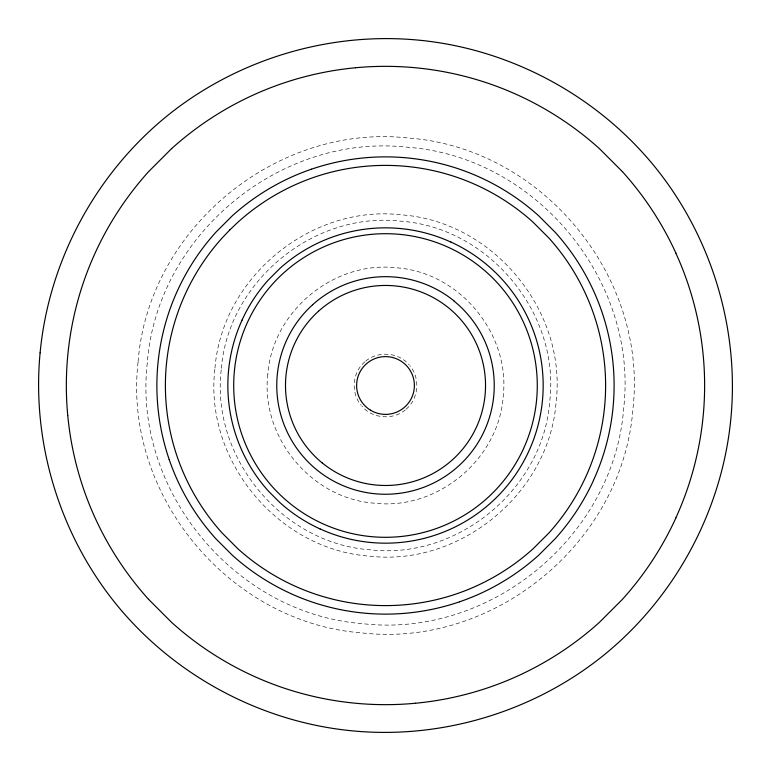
<?xml version="1.0" encoding="UTF-8"?>
<svg xmlns="http://www.w3.org/2000/svg" width="771" height="771" viewBox="0 0 771 771"><rect width="100%" height="100%" fill="white"/><g stroke="black" fill="none" stroke-linecap="round" stroke-linejoin="round"><path stroke-width="0.58" stroke-dasharray="3.85 2.89" d="M364.866 361.85C352.26 372.297 350.612 392.853 361.127 405.344M406.134 409.15C418.74 398.703 420.397 378.147 409.873 365.656M365.656 361.127C378.147 350.612 398.694 352.26 409.15 364.866M405.344 409.873C392.853 420.388 372.297 418.74 361.85 406.134M138.076 362.11C122.897 494.577 229.132 623.007 362.11 632.924C494.577 648.103 623.026 541.868 632.924 408.89C648.122 276.413 541.859 147.993 408.89 138.076C276.423 122.897 147.993 229.132 138.076 362.11M147.29 362.987C132.679 490.52 234.953 614.159 362.987 623.71C490.51 638.321 614.179 536.047 623.71 408.013C638.34 280.48 536.038 156.841 408.013 147.29C280.48 132.679 156.841 234.953 147.29 362.987M214.868 369.376C204.151 460.345 277.994 549.617 369.376 556.132C460.335 566.849 549.627 493.006 556.142 401.633C566.858 310.655 492.997 221.393 401.624 214.868C310.655 204.151 221.383 277.994 214.868 369.376M221.219 369.974C210.907 457.55 282.003 543.497 369.974 549.781C457.55 560.093 543.507 488.997 549.781 401.026C560.112 313.44 488.997 227.503 401.026 221.219C313.45 210.907 227.503 282.003 221.219 369.974M267.816 374.378C260.434 437.118 311.359 498.683 374.378 503.184C437.109 510.566 498.692 459.641 503.184 396.622C510.575 333.882 459.641 272.317 396.622 267.816C333.882 260.434 272.317 311.359 267.816 374.378"/><path stroke-width="1.16" d="M171.634 148.601L148.601 171.625A320.601 320.601 0 0 0 95.141 253.033A316.679 316.679 0 0 0 79.018 296.459A320.235 320.235 0 0 0 66.701 370.465A317.382 317.382 0 0 0 67.761 415.53M622.399 171.625L599.375 148.601A320.659 320.659 0 0 0 517.967 95.141A316.64 316.64 0 0 0 474.541 79.018A320.225 320.225 0 0 0 400.535 66.701A317.392 317.392 0 0 0 355.47 67.761M148.601 599.366L171.625 622.399A320.601 320.601 0 0 0 253.033 675.859A316.679 316.679 0 0 0 296.459 691.982A320.244 320.244 0 0 0 370.465 704.299A317.392 317.392 0 0 0 415.53 703.239M450.939 242.055A158.412 158.412 0 0 1 491.156 268.472A156.407 156.407 0 0 1 502.538 279.844A158.421 158.421 0 0 1 525.417 312.824A157.515 157.515 0 0 1 528.925 450.929A158.421 158.421 0 0 1 507.771 485.046A156.552 156.552 0 0 1 491.156 502.538A158.412 158.412 0 0 1 458.176 525.417A157.477 157.477 0 0 1 320.071 528.916M450.929 242.084A157.506 157.506 0 0 0 312.833 245.602A158.392 158.392 0 0 0 279.844 268.462L268.462 279.844A158.383 158.383 0 0 0 242.055 320.061M242.084 320.071A157.477 157.477 0 0 0 245.612 458.157A158.392 158.392 0 0 0 268.462 491.156L279.844 502.538A158.383 158.383 0 0 0 320.061 528.945M675.82 253.052A318.886 318.886 0 0 1 675.82 517.948M622.399 171.634A320.669 320.669 0 0 1 675.868 253.023M355.47 67.761A320.225 320.225 0 0 0 282.128 83.547A316.679 316.679 0 0 0 253.033 95.132A320.611 320.611 0 0 0 171.634 148.601M67.761 415.53A320.216 320.216 0 0 0 83.547 488.872A316.679 316.679 0 0 0 95.132 517.967A320.611 320.611 0 0 0 148.601 599.366M415.53 703.239A320.206 320.206 0 0 0 488.872 687.453A316.65 316.65 0 0 0 517.967 675.868A320.659 320.659 0 0 0 599.366 622.399L622.399 599.375A320.669 320.669 0 0 0 675.868 517.977M593.458 480.381A228.399 228.399 0 0 0 588.35 280.133A229.71 229.71 0 0 0 555.197 232.302L538.707 215.803A229.7 229.7 0 0 0 480.391 177.503A226.819 226.819 0 0 0 449.281 165.958A229.382 229.382 0 0 0 396.265 157.13A227.358 227.358 0 0 0 363.989 157.891A229.382 229.382 0 0 0 311.445 169.196M311.445 169.196A226.847 226.847 0 0 0 290.609 177.494A229.662 229.662 0 0 0 232.302 215.803L215.803 232.293A229.662 229.662 0 0 0 177.503 290.609A226.847 226.847 0 0 0 165.958 321.719A229.401 229.401 0 0 0 157.13 374.735A227.349 227.349 0 0 0 157.891 407.011A229.382 229.382 0 0 0 169.196 459.555M169.196 459.555A226.847 226.847 0 0 0 177.494 480.391A229.662 229.662 0 0 0 215.803 538.698L232.293 555.197A229.652 229.652 0 0 0 290.609 593.497A226.847 226.847 0 0 0 321.719 605.042A229.401 229.401 0 0 0 374.735 613.87A227.358 227.358 0 0 0 407.011 613.109A229.373 229.373 0 0 0 459.555 601.804M459.555 601.804A226.828 226.828 0 0 0 480.391 593.506A229.7 229.7 0 0 0 538.698 555.197L555.197 538.707A229.71 229.71 0 0 0 593.506 480.4M454.148 301.172A107.969 107.969 0 0 1 466.214 312.631A108.769 108.769 0 0 1 469.838 454.167A107.969 107.969 0 0 1 458.369 466.214A109.251 109.251 0 0 1 435.625 481.991A108.769 108.769 0 0 1 316.775 469.818A107.93 107.93 0 0 1 304.786 458.369A108.827 108.827 0 0 1 301.153 316.823A107.93 107.93 0 0 1 312.631 304.786M312.679 304.69A108.827 108.827 0 0 1 454.244 301.085M318.529 311.205A100.018 100.018 0 0 1 456.268 314.78A100.018 100.018 0 0 1 459.738 452.51A100.018 100.018 0 0 1 322.355 463.014M318.462 311.243A99.295 99.295 0 0 0 307.928 322.345A100.018 100.018 0 0 0 311.253 452.461A99.295 99.295 0 0 0 322.345 463.072M40.102 352.858C31.582 442.564 59.646 534.621 116.45 604.541C174.535 675.753 261.33 722.273 352.858 730.898C442.564 739.418 534.621 711.354 604.541 654.55C675.753 596.465 722.311 509.67 730.908 418.152C739.428 328.436 711.373 236.369 654.55 166.459C596.465 95.247 509.67 48.718 418.142 40.102C328.436 31.582 236.379 59.646 166.459 116.45C95.247 174.535 48.727 261.33 40.102 352.858M229.854 229.854L222.125 237.998A221.104 221.104 0 0 0 185.252 294.146A218.405 218.405 0 0 0 174.13 324.09A220.39 220.39 0 0 0 177.234 456.798A218.405 218.405 0 0 0 185.242 476.854A221.113 221.113 0 0 0 222.125 532.992L237.998 548.875A221.104 221.104 0 0 0 294.146 585.748A218.405 218.405 0 0 0 324.09 596.87A220.39 220.39 0 0 0 456.798 593.766A218.376 218.376 0 0 0 476.854 585.758A221.142 221.142 0 0 0 532.992 548.875L548.885 533.002A221.152 221.152 0 0 0 585.758 476.863A219.899 219.899 0 0 0 580.794 284.056A221.152 221.152 0 0 0 548.875 238.008L533.002 222.125A221.142 221.142 0 0 0 476.854 185.252A218.376 218.376 0 0 0 446.91 174.13A220.39 220.39 0 0 0 314.202 177.234A218.395 218.395 0 0 0 294.146 185.242A221.113 221.113 0 0 0 238.008 222.125L229.854 229.854M523.576 448.5A151.656 151.656 0 0 0 520.184 315.541A152.513 152.513 0 0 0 498.172 283.776A150.731 150.731 0 0 0 481.335 267.788A152.513 152.513 0 0 0 448.51 247.395A151.608 151.608 0 0 0 315.551 250.826A152.494 152.494 0 0 0 283.776 272.828A150.673 150.673 0 0 0 267.788 289.665A152.485 152.485 0 0 0 247.395 322.49A151.617 151.617 0 0 0 250.816 455.459A152.494 152.494 0 0 0 272.828 487.224A150.673 150.673 0 0 0 289.665 503.212A152.485 152.485 0 0 0 322.49 523.605A151.617 151.617 0 0 0 455.459 520.184A152.513 152.513 0 0 0 487.224 498.172A150.721 150.721 0 0 0 503.212 481.335A152.523 152.523 0 0 0 523.605 448.51M370.475 410.172A28.893 28.893 0 0 0 414.384 386.184A28.893 28.893 0 0 0 371.651 360.144A28.893 28.893 0 0 0 370.475 410.172"/></g></svg>
